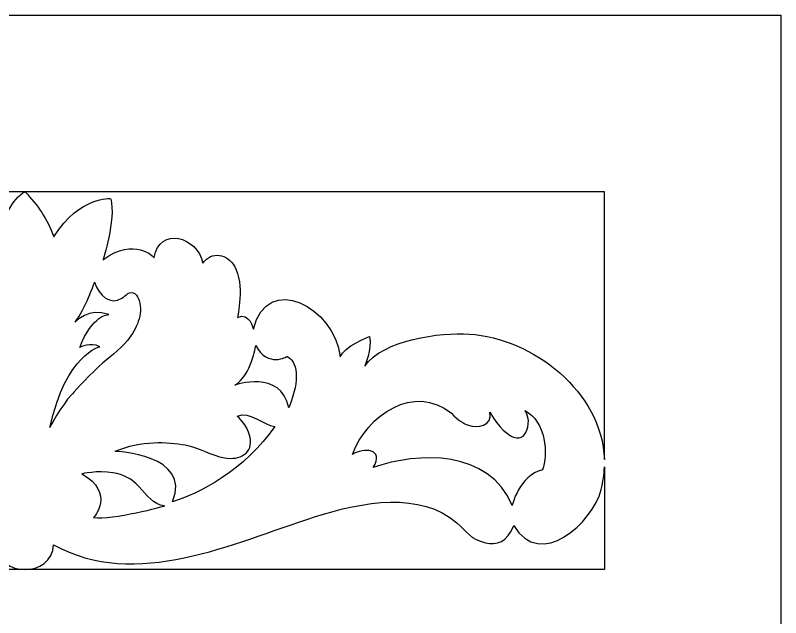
# Model space of a CAD drawing. Header units: centimetres. Extents: x -9.3 to 7.4, y -14.2 to 13.8.
# Drawn here: x -5.531 to -1.661, y 10.802 to 13.847 of the extents above; entities that cross this region are included whole.
import ezdxf

# ---------------------------------------------------------------- set-up
doc = ezdxf.new("R2010")
doc.units = ezdxf.units.CM
doc.header["$MEASUREMENT"] = 0
doc.layers.add('layer 1', color=7, linetype='Continuous')

msp = doc.modelspace()

# ---------------------------------------------------------------- linework, layer by layer
at = {"layer": 'layer 1', "color": 177}
msp.add_open_spline([(-1.66087, 13.84713), (-4.20808, 13.84713), (-6.7553, 13.84713), (-9.30251, 13.84713), (-9.30251, 13.84713), (-9.30251, 5.33379), (-9.30251, -3.17955), (-9.30251, -11.69289), (-9.30251, -11.69289), (-9.30248, -11.69289), (-9.30246, -11.69289), (-9.30244, -11.69289), (-9.30244, -11.69289), (-9.30244, -12.51932), (-9.30244, -13.34575), (-9.30244, -14.17218), (-9.30244, -14.17218), (-9.00527, -14.17218), (-8.7081, -14.17218), (-8.41092, -14.17218), (-8.41092, -14.17218), (-8.41092, -14.04482), (-8.41092, -13.91746), (-8.41092, -13.79009), (-8.41092, -13.79009), (-8.09658, -13.79009), (-7.78223, -13.79009), (-7.46788, -13.79009), (-7.46788, -13.79009), (-7.46788, -13.54122), (-7.46788, -13.29235), (-7.46788, -13.04347), (-7.46788, -13.04347), (-7.34071, -13.04094), (-7.21354, -13.0384), (-7.08637, -13.03586), (-7.08637, -13.03586), (-7.06378, -13.10026), (-7.03419, -13.1561), (-6.98505, -13.20539), (-6.98505, -13.20539), (-6.93693, -13.25366), (-6.88721, -13.28349), (-6.82881, -13.29707), (-6.82881, -13.29707), (-6.75152, -13.31504), (-6.66989, -13.30722), (-6.60784, -13.25309), (-6.60784, -13.25309), (-6.5478, -13.20069), (-6.51316, -13.11678), (-6.50071, -13.03673), (-6.50071, -13.03673), (-6.46518, -13.04032), (-6.43496, -13.03949), (-6.40646, -13.03541), (-6.40646, -13.03541), (-6.26424, -13.01506), (-6.19706, -12.92507), (-6.18506, -12.78937), (-6.18506, -12.78937), (-6.18211, -12.75611), (-6.18446, -12.72328), (-6.19502, -12.69438), (-6.19502, -12.69438), (-6.19278, -12.69494), (-6.19055, -12.6955), (-6.18832, -12.69605), (-6.18832, -12.69605), (-6.13812, -12.71341), (-6.08794, -12.73076), (-6.03775, -12.74811), (-6.03775, -12.74811), (-6.00764, -13.05564), (-5.77016, -13.29507), (-5.48166, -13.29507), (-5.48166, -13.29507), (-5.19316, -13.29507), (-4.95568, -13.05564), (-4.92556, -12.74811), (-4.92556, -12.74811), (-4.87538, -12.73076), (-4.82519, -12.71341), (-4.77501, -12.69605), (-4.77501, -12.69605), (-4.77277, -12.6955), (-4.77053, -12.69494), (-4.76831, -12.69438), (-4.76831, -12.69438), (-4.77887, -12.72328), (-4.78121, -12.75611), (-4.77827, -12.78937), (-4.77827, -12.78937), (-4.76626, -12.92507), (-4.69908, -13.01506), (-4.55686, -13.03541), (-4.55686, -13.03541), (-4.52836, -13.03949), (-4.49814, -13.04032), (-4.46261, -13.03673), (-4.46261, -13.03673), (-4.45017, -13.11678), (-4.41552, -13.20069), (-4.35547, -13.25309), (-4.35547, -13.25309), (-4.29342, -13.30722), (-4.2118, -13.31504), (-4.1345, -13.29707), (-4.1345, -13.29707), (-4.07611, -13.28349), (-4.02638, -13.25366), (-3.97827, -13.20539), (-3.97827, -13.20539), (-3.92913, -13.1561), (-3.89954, -13.10026), (-3.87695, -13.03586), (-3.87695, -13.03586), (-3.74978, -13.0384), (-3.62261, -13.04094), (-3.49544, -13.04347), (-3.49544, -13.04347), (-3.49544, -13.29235), (-3.49544, -13.54122), (-3.49544, -13.79009), (-3.49544, -13.79009), (-3.18109, -13.79009), (-2.86674, -13.79009), (-2.5524, -13.79009), (-2.5524, -13.79009), (-2.5524, -13.91746), (-2.5524, -14.04482), (-2.5524, -14.17218), (-2.5524, -14.17218), (-2.25523, -14.17218), (-1.95805, -14.17218), (-1.66087, -14.17218), (-1.66087, -14.17218), (-1.66087, -13.34575), (-1.66087, -12.51932), (-1.66087, -11.69289), (-1.66087, -11.69289), (-1.66087, -3.17955), (-1.66087, 5.33379), (-1.66087, 13.84713)], degree=3, knots=[0, 0, 0, 0, 0.027027, 0.027027, 0.027027, 0.027027, 0.0540541, 0.0540541, 0.0540541, 0.0540541, 0.0810811, 0.0810811, 0.0810811, 0.0810811, 0.1081081, 0.1081081, 0.1081081, 0.1081081, 0.1351351, 0.1351351, 0.1351351, 0.1351351, 0.1621622, 0.1621622, 0.1621622, 0.1621622, 0.1891892, 0.1891892, 0.1891892, 0.1891892, 0.2162162, 0.2162162, 0.2162162, 0.2162162, 0.2432432, 0.2432432, 0.2432432, 0.2432432, 0.2702703, 0.2702703, 0.2702703, 0.2702703, 0.2972973, 0.2972973, 0.2972973, 0.2972973, 0.3243243, 0.3243243, 0.3243243, 0.3243243, 0.3513514, 0.3513514, 0.3513514, 0.3513514, 0.3783784, 0.3783784, 0.3783784, 0.3783784, 0.4054054, 0.4054054, 0.4054054, 0.4054054, 0.4324324, 0.4324324, 0.4324324, 0.4324324, 0.4594595, 0.4594595, 0.4594595, 0.4594595, 0.4864865, 0.4864865, 0.4864865, 0.4864865, 0.5135135, 0.5135135, 0.5135135, 0.5135135, 0.5405405, 0.5405405, 0.5405405, 0.5405405, 0.5675676, 0.5675676, 0.5675676, 0.5675676, 0.5945946, 0.5945946, 0.5945946, 0.5945946, 0.6216216, 0.6216216, 0.6216216, 0.6216216, 0.6486486, 0.6486486, 0.6486486, 0.6486486, 0.6756757, 0.6756757, 0.6756757, 0.6756757, 0.7027027, 0.7027027, 0.7027027, 0.7027027, 0.7297297, 0.7297297, 0.7297297, 0.7297297, 0.7567568, 0.7567568, 0.7567568, 0.7567568, 0.7837838, 0.7837838, 0.7837838, 0.7837838, 0.8108108, 0.8108108, 0.8108108, 0.8108108, 0.8378378, 0.8378378, 0.8378378, 0.8378378, 0.8648649, 0.8648649, 0.8648649, 0.8648649, 0.8918919, 0.8918919, 0.8918919, 0.8918919, 0.9189189, 0.9189189, 0.9189189, 0.9189189, 0.9459459, 0.9459459, 0.9459459, 0.9459459, 1, 1, 1, 1], dxfattribs=at)
at = {"layer": 'layer 1', "color": 7}
for points, knots in [([(-8.41098, 11.60118), (-8.41098, 12.05265), (-8.41098, 12.50413), (-8.41098, 12.9556), (-8.41098, 12.9556), (-7.43456, 12.9556), (-6.45813, 12.9556), (-5.4817, 12.9556), (-5.4817, 12.9556), (-5.54258, 12.92763), (-5.60453, 12.79319), (-5.62685, 12.72727), (-5.62685, 12.72727), (-5.76182, 12.93822), (-5.91511, 12.92019), (-5.91511, 12.92019), (-5.91511, 12.92019), (-5.94232, 12.81144), (-5.87521, 12.61108), (-5.87521, 12.61108), (-5.87521, 12.61108), (-6.0366, 12.73129), (-6.13453, 12.62252), (-6.13453, 12.62252), (-6.13453, 12.62252), (-6.16169, 12.78264), (-6.35406, 12.72914), (-6.38031, 12.59414), (-6.38031, 12.59414), (-6.42488, 12.65825), (-6.50567, 12.6395), (-6.54072, 12.57916), (-6.54072, 12.57916), (-6.5933, 12.48865), (-6.55592, 12.32009), (-6.55592, 12.32009), (-6.55592, 12.32009), (-6.6179, 12.34832), (-6.63638, 12.26071), (-6.63638, 12.26071), (-6.63638, 12.26071), (-6.70656, 12.55213), (-7.04681, 12.37181), (-7.07465, 12.12091), (-7.07465, 12.12091), (-7.09271, 12.17157), (-7.2231, 12.22434), (-7.2231, 12.22434), (-7.2231, 12.22434), (-7.23715, 12.15678), (-7.19903, 12.07446), (-7.19903, 12.07446), (-7.19903, 12.07446), (-7.29135, 12.20633), (-7.58235, 12.2462), (-7.72813, 12.2361), (-7.72813, 12.2361), (-8.04962, 12.21385), (-8.39907, 11.9453), (-8.41098, 11.60118)], [0, 0, 0, 0, 0.0625, 0.0625, 0.0625, 0.0625, 0.125, 0.125, 0.125, 0.125, 0.1875, 0.1875, 0.1875, 0.1875, 0.25, 0.25, 0.25, 0.25, 0.3125, 0.3125, 0.3125, 0.3125, 0.375, 0.375, 0.375, 0.375, 0.4375, 0.4375, 0.4375, 0.4375, 0.5, 0.5, 0.5, 0.5, 0.5625, 0.5625, 0.5625, 0.5625, 0.625, 0.625, 0.625, 0.625, 0.6875, 0.6875, 0.6875, 0.6875, 0.75, 0.75, 0.75, 0.75, 0.8125, 0.8125, 0.8125, 0.8125, 0.875, 0.875, 0.875, 0.875, 1, 1, 1, 1]), ([(-5.4817, 12.9556), (-4.50527, 12.9556), (-3.52884, 12.9556), (-2.55239, 12.9556), (-2.55239, 12.9556), (-2.55239, 12.50413), (-2.55239, 12.05268), (-2.55239, 11.60121), (-2.55239, 11.60121), (-2.56432, 11.9453), (-2.91378, 12.21385), (-3.23525, 12.2361), (-3.23525, 12.2361), (-3.38103, 12.2462), (-3.67203, 12.20633), (-3.76436, 12.07446), (-3.76436, 12.07446), (-3.76436, 12.07446), (-3.72624, 12.15678), (-3.74028, 12.22434), (-3.74028, 12.22434), (-3.74028, 12.22434), (-3.87067, 12.17157), (-3.88873, 12.12091), (-3.88873, 12.12091), (-3.91657, 12.37181), (-4.25682, 12.55213), (-4.32699, 12.26071), (-4.32699, 12.26071), (-4.32699, 12.26071), (-4.3455, 12.34832), (-4.40747, 12.32009), (-4.40747, 12.32009), (-4.40747, 12.32009), (-4.37008, 12.48865), (-4.42265, 12.57916), (-4.42265, 12.57916), (-4.45771, 12.6395), (-4.5385, 12.65825), (-4.58309, 12.59414), (-4.58309, 12.59414), (-4.60932, 12.72914), (-4.80169, 12.78264), (-4.82887, 12.62252), (-4.82887, 12.62252), (-4.82887, 12.62252), (-4.92679, 12.73129), (-5.08817, 12.61108), (-5.08817, 12.61108), (-5.08817, 12.61108), (-5.02107, 12.81144), (-5.04826, 12.92019), (-5.04826, 12.92019), (-5.04826, 12.92019), (-5.20157, 12.93822), (-5.33653, 12.72727), (-5.33653, 12.72727), (-5.36763, 12.81911), (-5.41797, 12.88669), (-5.4817, 12.9556)], [0, 0, 0, 0, 0.0625, 0.0625, 0.0625, 0.0625, 0.125, 0.125, 0.125, 0.125, 0.1875, 0.1875, 0.1875, 0.1875, 0.25, 0.25, 0.25, 0.25, 0.3125, 0.3125, 0.3125, 0.3125, 0.375, 0.375, 0.375, 0.375, 0.4375, 0.4375, 0.4375, 0.4375, 0.5, 0.5, 0.5, 0.5, 0.5625, 0.5625, 0.5625, 0.5625, 0.625, 0.625, 0.625, 0.625, 0.6875, 0.6875, 0.6875, 0.6875, 0.75, 0.75, 0.75, 0.75, 0.8125, 0.8125, 0.8125, 0.8125, 0.875, 0.875, 0.875, 0.875, 1, 1, 1, 1]), ([(-5.12979, 12.49791), (-5.12979, 12.49791), (-5.18048, 12.35769), (-5.22826, 12.29672), (-5.22826, 12.29672), (-5.22826, 12.29672), (-5.15875, 12.37292), (-5.05882, 12.33482), (-5.05882, 12.33482), (-5.05882, 12.33482), (-5.14137, 12.33482), (-5.2051, 12.16871), (-5.2051, 12.16871), (-5.2051, 12.16871), (-5.15005, 12.19767), (-5.10372, 12.17175), (-5.10372, 12.17175), (-5.10372, 12.17175), (-5.27171, 12.13823), (-5.35715, 11.76334), (-5.35715, 11.76334), (-5.35715, 11.76334), (-5.30068, 11.87001), (-5.24564, 11.93097), (-5.24564, 11.93097), (-5.24564, 11.93097), (-5.17607, 12.009), (-5.10915, 12.07156), (-5.10915, 12.07156), (-5.06062, 12.1169), (-5.00568, 12.15141), (-4.96353, 12.20428), (-4.96353, 12.20428), (-4.91734, 12.26223), (-4.88429, 12.33556), (-4.90459, 12.40505), (-4.90459, 12.40505), (-4.90834, 12.41792), (-4.91479, 12.43205), (-4.92574, 12.43963), (-4.92574, 12.43963), (-4.95337, 12.45876), (-4.97168, 12.43001), (-4.99202, 12.4168), (-4.99202, 12.4168), (-5.04958, 12.3794), (-5.10891, 12.43068), (-5.12979, 12.49791)], [0, 0, 0, 0, 0.0769231, 0.0769231, 0.0769231, 0.0769231, 0.1538462, 0.1538462, 0.1538462, 0.1538462, 0.2307692, 0.2307692, 0.2307692, 0.2307692, 0.3076923, 0.3076923, 0.3076923, 0.3076923, 0.3846154, 0.3846154, 0.3846154, 0.3846154, 0.4615385, 0.4615385, 0.4615385, 0.4615385, 0.5384615, 0.5384615, 0.5384615, 0.5384615, 0.6153846, 0.6153846, 0.6153846, 0.6153846, 0.6923077, 0.6923077, 0.6923077, 0.6923077, 0.7692308, 0.7692308, 0.7692308, 0.7692308, 0.8461538, 0.8461538, 0.8461538, 0.8461538, 1, 1, 1, 1]), ([(-4.15641, 12.12297), (-4.15641, 12.12297), (-4.25332, 12.06315), (-4.31534, 12.17736), (-4.31534, 12.17736), (-4.31534, 12.17736), (-4.336, 12.02916), (-4.42128, 11.97749), (-4.42128, 11.97749), (-4.42128, 11.97749), (-4.18743, 12.05906), (-4.14867, 11.86327), (-4.14867, 11.86327), (-4.08649, 12.01213), (-4.10711, 12.10005), (-4.15641, 12.12297)], [0, 0, 0, 0, 0.2, 0.2, 0.2, 0.2, 0.4, 0.4, 0.4, 0.4, 0.6, 0.6, 0.6, 0.6, 1, 1, 1, 1]), ([(-2.95392, 11.8497), (-2.95392, 11.8497), (-2.92737, 11.81475), (-2.93996, 11.7649), (-2.93996, 11.7649), (-2.95003, 11.725), (-2.96909, 11.70054), (-3.01196, 11.71567), (-3.01196, 11.71567), (-3.04096, 11.72593), (-3.08162, 11.75757), (-3.13187, 11.84038), (-3.13187, 11.84038), (-3.1161, 11.7704), (-3.19481, 11.75926), (-3.23966, 11.77487), (-3.23966, 11.77487), (-3.26337, 11.78312), (-3.29352, 11.80042), (-3.32576, 11.83583), (-3.32576, 11.83583), (-3.51519, 11.98898), (-3.75216, 11.82723), (-3.82668, 11.62678), (-3.82668, 11.62678), (-3.76875, 11.6642), (-3.66411, 11.65885), (-3.72095, 11.56074), (-3.72095, 11.56074), (-3.49482, 11.64285), (-3.13313, 11.6512), (-3.01846, 11.36961), (-3.01846, 11.36961), (-3.01846, 11.36961), (-2.98277, 11.52255), (-2.86549, 11.54938), (-2.86549, 11.54938), (-2.8344, 11.6261), (-2.84915, 11.79673), (-2.95392, 11.8497)], [0, 0, 0, 0, 0.0909091, 0.0909091, 0.0909091, 0.0909091, 0.1818182, 0.1818182, 0.1818182, 0.1818182, 0.2727273, 0.2727273, 0.2727273, 0.2727273, 0.3636364, 0.3636364, 0.3636364, 0.3636364, 0.4545455, 0.4545455, 0.4545455, 0.4545455, 0.5454545, 0.5454545, 0.5454545, 0.5454545, 0.6363636, 0.6363636, 0.6363636, 0.6363636, 0.7272727, 0.7272727, 0.7272727, 0.7272727, 0.8181818, 0.8181818, 0.8181818, 0.8181818, 1, 1, 1, 1]), ([(-4.21844, 11.76946), (-4.27983, 11.77484), (-4.3412, 11.84814), (-4.40966, 11.82113), (-4.40966, 11.82113), (-4.41009, 11.82146), (-4.35775, 11.77789), (-4.34457, 11.71906), (-4.34457, 11.71906), (-4.32472, 11.63043), (-4.39767, 11.5977), (-4.47307, 11.61023), (-4.47307, 11.61023), (-4.54147, 11.62161), (-4.60038, 11.66239), (-4.67191, 11.67551), (-4.67191, 11.67551), (-4.75975, 11.69163), (-4.89467, 11.69995), (-5.02671, 11.64327), (-5.02671, 11.64327), (-5.02671, 11.64327), (-4.63537, 11.62829), (-4.73676, 11.38868), (-4.73676, 11.38868), (-4.61043, 11.42218), (-4.36358, 11.55335), (-4.21844, 11.76946)], [0, 0, 0, 0, 0.125, 0.125, 0.125, 0.125, 0.25, 0.25, 0.25, 0.25, 0.375, 0.375, 0.375, 0.375, 0.5, 0.5, 0.5, 0.5, 0.625, 0.625, 0.625, 0.625, 0.75, 0.75, 0.75, 0.75, 1, 1, 1, 1]), ([(-7.95256, 11.26906), (-8.08708, 11.03963), (-8.35181, 11.28206), (-8.39436, 11.44958), (-8.39436, 11.44958), (-8.40437, 11.48901), (-8.40974, 11.52783), (-8.41098, 11.56583), (-8.41098, 11.56583), (-8.41098, 11.39228), (-8.41098, 11.21874), (-8.41098, 11.04519), (-8.41098, 11.04519), (-6.45813, 11.04519), (-4.50527, 11.04519), (-2.55239, 11.04519), (-2.55239, 11.04519), (-2.55239, 11.21869), (-2.55239, 11.39218), (-2.55239, 11.56568), (-2.55239, 11.56568), (-2.55365, 11.52773), (-2.55903, 11.48895), (-2.56902, 11.44958), (-2.56902, 11.44958), (-2.61158, 11.28206), (-2.8763, 11.03963), (-3.01082, 11.26906), (-3.01082, 11.26906), (-3.0416, 11.18248), (-3.0988, 11.16932), (-3.15337, 11.18139), (-3.15337, 11.18139), (-3.23022, 11.19839), (-3.24562, 11.23572), (-3.2987, 11.28164), (-3.2987, 11.28164), (-3.48228, 11.44051), (-3.77071, 11.39127), (-4.01886, 11.31143), (-4.01886, 11.31143), (-4.42828, 11.17972), (-4.92384, 10.93913), (-5.33718, 11.17117), (-5.33718, 11.17117), (-5.34724, 11.00321), (-5.61613, 11.00321), (-5.62621, 11.17117), (-5.62621, 11.17117), (-6.03954, 10.93913), (-6.53512, 11.17972), (-6.94452, 11.31143), (-6.94452, 11.31143), (-7.19267, 11.39127), (-7.48109, 11.44051), (-7.66468, 11.28164), (-7.66468, 11.28164), (-7.71776, 11.23572), (-7.73317, 11.19839), (-7.81002, 11.18139), (-7.81002, 11.18139), (-7.86459, 11.16932), (-7.92177, 11.18248), (-7.95256, 11.26906)], [0, 0, 0, 0, 0.0588235, 0.0588235, 0.0588235, 0.0588235, 0.1176471, 0.1176471, 0.1176471, 0.1176471, 0.1764706, 0.1764706, 0.1764706, 0.1764706, 0.2352941, 0.2352941, 0.2352941, 0.2352941, 0.2941176, 0.2941176, 0.2941176, 0.2941176, 0.3529412, 0.3529412, 0.3529412, 0.3529412, 0.4117647, 0.4117647, 0.4117647, 0.4117647, 0.4705882, 0.4705882, 0.4705882, 0.4705882, 0.5294118, 0.5294118, 0.5294118, 0.5294118, 0.5882353, 0.5882353, 0.5882353, 0.5882353, 0.6470588, 0.6470588, 0.6470588, 0.6470588, 0.7058824, 0.7058824, 0.7058824, 0.7058824, 0.7647059, 0.7647059, 0.7647059, 0.7647059, 0.8235294, 0.8235294, 0.8235294, 0.8235294, 0.8823529, 0.8823529, 0.8823529, 0.8823529, 1, 1, 1, 1]), ([(-4.77598, 11.36695), (-4.77598, 11.36695), (-5.04177, 11.29525), (-5.1349, 11.30838), (-5.1349, 11.30838), (-5.1349, 11.30838), (-5.02245, 11.4327), (-5.19509, 11.52951), (-5.19509, 11.52951), (-5.19509, 11.52951), (-5.11762, 11.54783), (-5.03724, 11.53462), (-5.03724, 11.53462), (-4.98315, 11.52572), (-4.9425, 11.5048), (-4.90508, 11.46396), (-4.90508, 11.46396), (-4.86661, 11.42198), (-4.83432, 11.37555), (-4.77598, 11.36695)], [0, 0, 0, 0, 0.1666667, 0.1666667, 0.1666667, 0.1666667, 0.3333333, 0.3333333, 0.3333333, 0.3333333, 0.5, 0.5, 0.5, 0.5, 0.6666667, 0.6666667, 0.6666667, 0.6666667, 1, 1, 1, 1])]:
    msp.add_open_spline(points, degree=3, knots=knots, dxfattribs=at)

doc.saveas('drawing.dxf')
